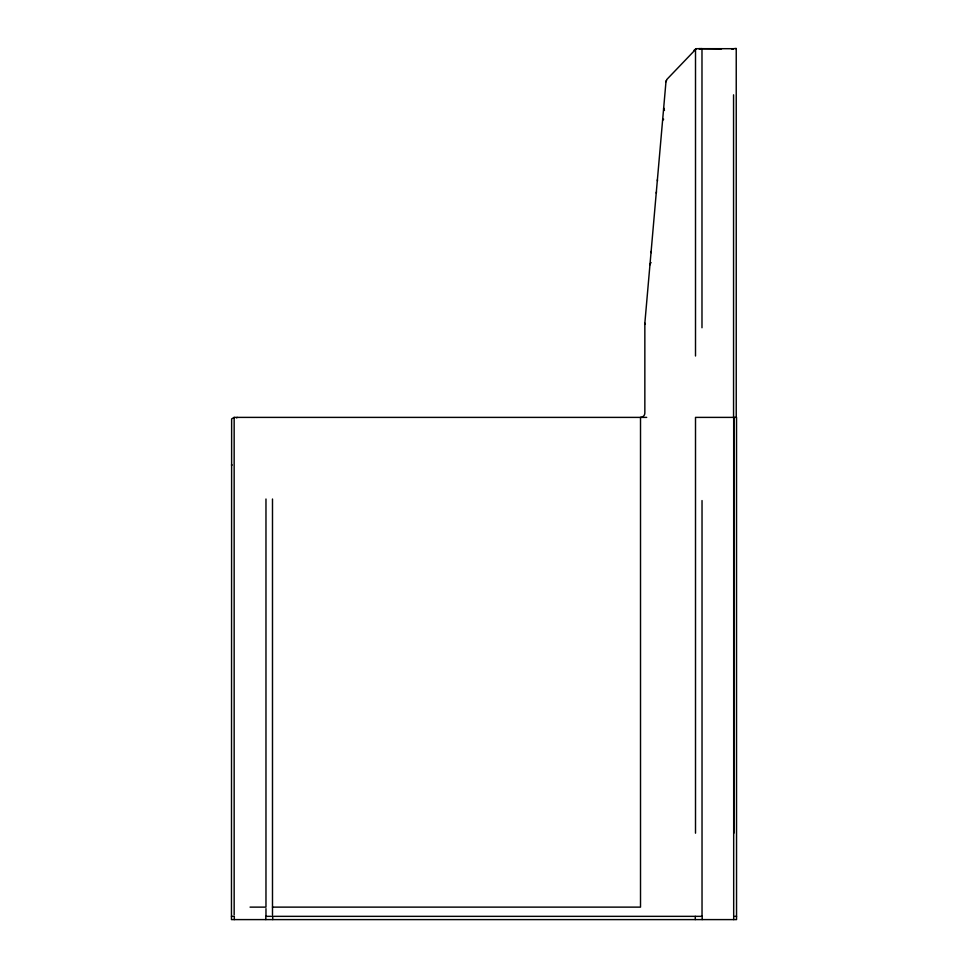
<?xml version="1.0" encoding="UTF-8"?>
<svg xmlns="http://www.w3.org/2000/svg" width="968" height="968" viewBox="0 0 968 968"><rect width="100%" height="100%" fill="white"/><g stroke="black" fill="none" stroke-linecap="round" stroke-linejoin="round"><path stroke-width="1.45" d="M272.492 907.125L640.514 907.125L640.514 417.389A4.344 4.344 0 0 0 644.845 413.058L644.845 323.191L665.972 81.735L667.121 79.158L696.319 48.678L701.981 48.678L701.981 327.753M665.972 81.735L666.323 80.356M236.615 417.898L237.221 417.389M694.044 50.288L695.665 49.186M646.697 417.389L234.159 417.389L231.63 418.914L231.461 919.6L736.539 919.6L736.539 417.389L695.508 417.389L695.508 833.182M696.319 48.678L695.508 49.029L695.508 356.006M732.752 48.811L736.067 48.4A3.775 0.617 -68.2 0 1 736.2 48.824M731.53 48.872L733.562 48.703L698.932 48.678L721.487 48.884M231.461 465.003L232.175 465.003M250.059 907.125L265.97 907.125L265.97 499.016M231.461 916.345L234.316 916.345L234.316 919.6M265.813 916.345L702.187 916.345L702.187 919.6M736.539 916.345L733.683 916.345L733.683 417.389M701.219 48.678L701.981 48.678M736.237 48.751L736.237 417.389M733.841 417.389L733.841 833.182M733.683 917.156L733.683 919.6M733.562 94.84L733.562 417.389M702.03 500.553L702.03 916.345M695.29 916.345L695.29 919.6M272.71 916.345L272.71 919.6M272.492 499.016L272.492 914.808M265.97 908.662L265.97 916.345M265.813 917.156L265.813 919.6M234.159 417.389L234.159 914.808M649.952 264.808A3.255 3.255 0 0 1 651.101 262.606M644.966 324.377A3.255 3.255 0 0 1 644.845 323.155M662.838 120.226A3.255 3.255 0 0 1 663.649 119.185M657.514 180.956A3.255 3.255 0 0 1 657.393 179.746M656.231 193.104A3.255 3.255 0 0 1 656.558 191.93M651.246 252.672A3.255 3.255 0 0 1 651.125 251.45M664.423 110.4L663.673 108.029A3.255 3.255 0 0 0 664.423 110.4"/></g></svg>
